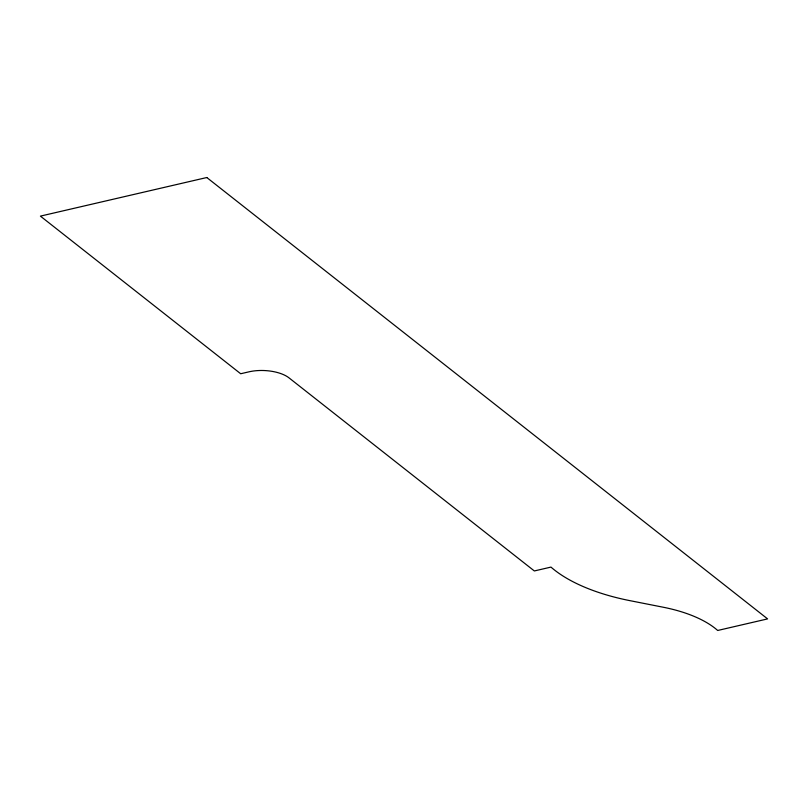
<?xml version="1.0" encoding="UTF-8"?>
<svg xmlns="http://www.w3.org/2000/svg" width="808" height="808" viewBox="0 0 808 808"><rect width="100%" height="100%" fill="white"/><g stroke="black" fill="none" stroke-linecap="round" stroke-linejoin="round"><path stroke-width="1.21" d="M206.798 177.528L40.4 216.12L240.683 373.75L249.005 371.821A29.159 13.1 2.8 0 1 288.991 377.851L534.34 570.953L550.975 567.095A143.955 64.68 2.8 0 0 630.008 600.667L663.338 607.252A98.455 44.238 2.8 0 1 717.686 630.472L767.6 618.898L206.798 177.528"/></g></svg>
